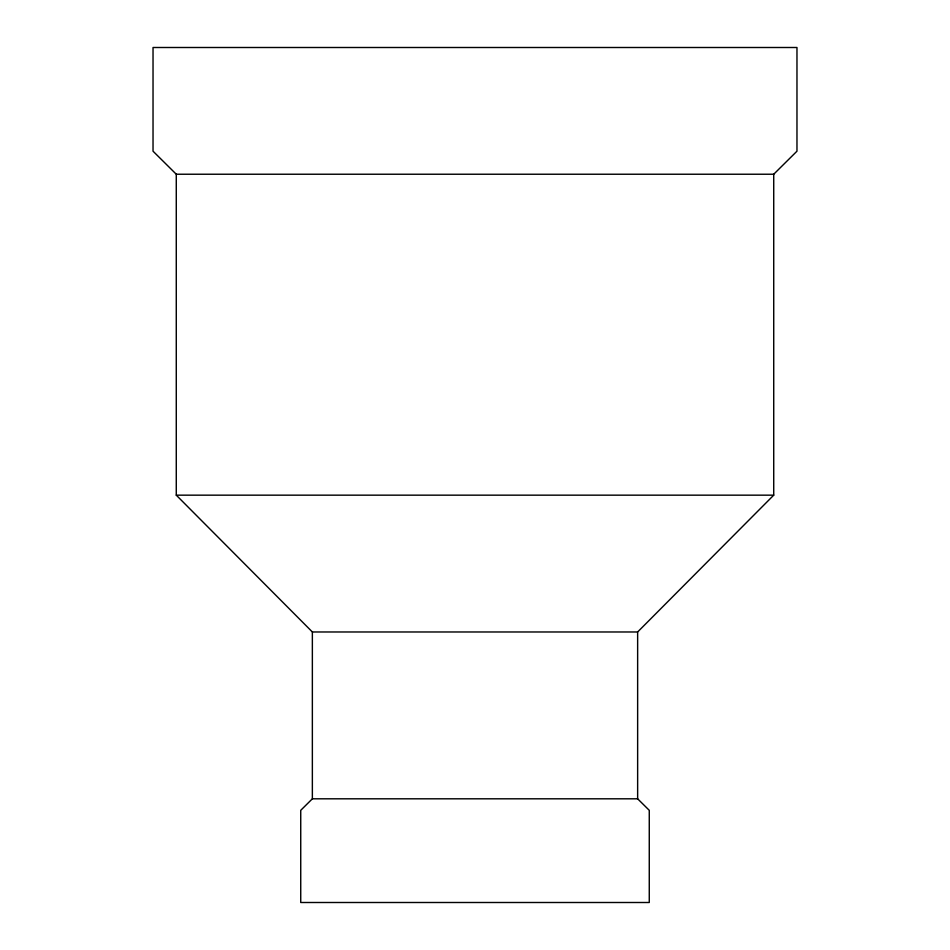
<?xml version="1.0" encoding="UTF-8"?>
<svg xmlns="http://www.w3.org/2000/svg" width="950" height="950" viewBox="0 0 950 950"><rect width="100%" height="100%" fill="white"/><g stroke="black" fill="none" stroke-linecap="round" stroke-linejoin="round"><path stroke-width="1.43" d="M312.36 798.807L637.64 798.807L649.266 810.326L649.266 902.5L300.734 902.5L300.734 810.326L312.36 798.807L312.36 631.976L176.273 495.164L176.273 174.23L153.033 151.192L153.033 47.5L796.967 47.5L796.967 151.192L773.727 174.23L176.273 174.23M637.64 798.807L637.64 631.976L773.727 495.164L773.727 174.23M176.273 495.164L773.727 495.164M312.36 631.976L637.64 631.976"/></g></svg>
